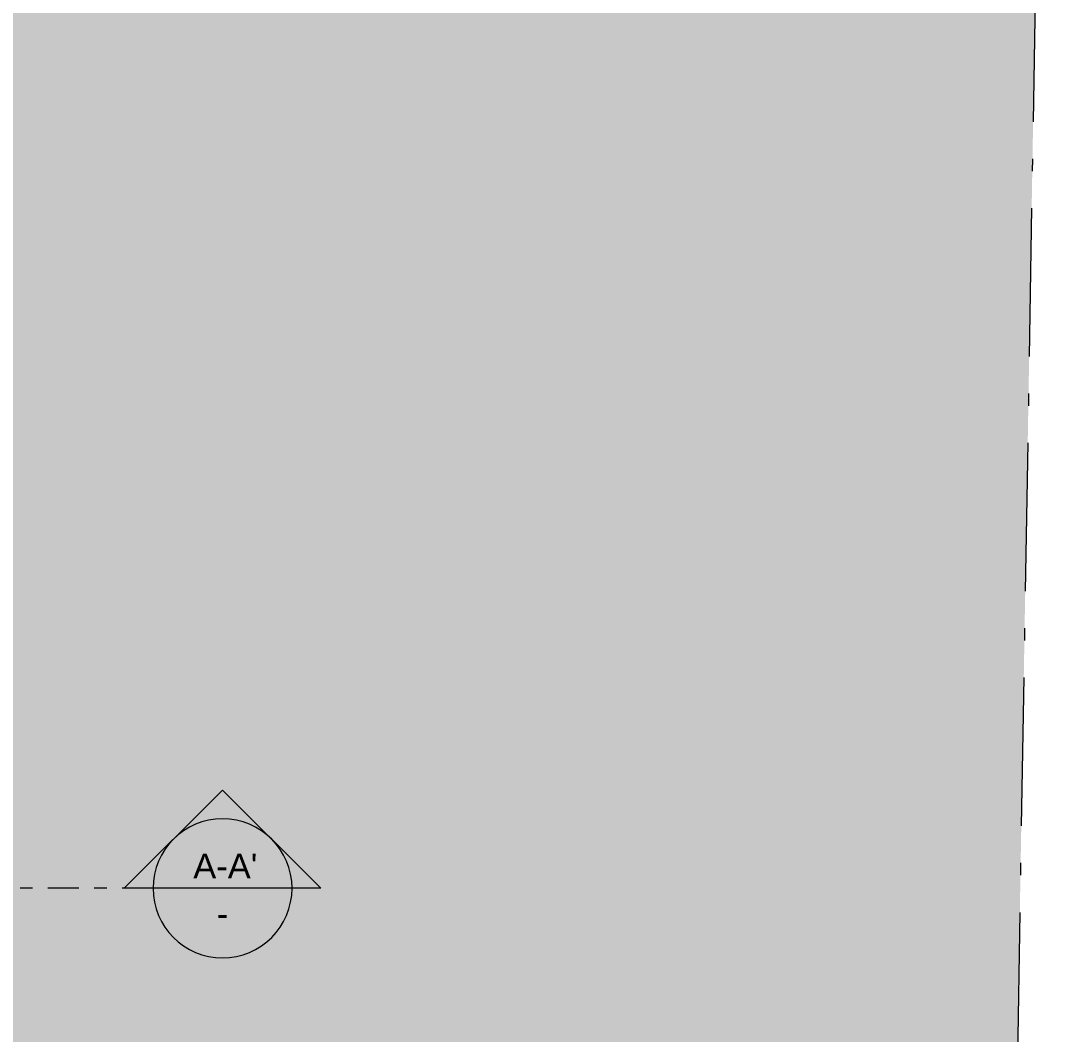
# Model space of a CAD drawing. Header units: metres. Extents: x 8 to 2416, y -346 to 476.
# Drawn here: x 72.47 to 80.81, y 41.77 to 49.98 of the extents above; entities that cross this region are included whole.
import ezdxf
from ezdxf.enums import TextEntityAlignment as Align

# ---------------------------------------------------------------- set-up
doc = ezdxf.new("R2010")
doc.units = ezdxf.units.M
for name, pattern in [('ACAD_ISO10W100', [18, 12, -3, 0, -3]), ('CONTINU', [0]), ('DASHDOT', [1, 0.5, -0.25, 0, -0.25])]:
    doc.linetypes.add(name, pattern=pattern)
doc.layers.add('A-ANNO-TEXT', color=251, linetype='Continuous', lineweight=13)
doc.layers.add('A-SECT-IDEN', color=251, linetype='CONTINU', lineweight=9)
doc.layers.add('grama', color=7, linetype='Continuous', lineweight=0, true_color=0x698c45)
doc.layers.add('SOLAR', color=7, linetype='ACAD_ISO10W100', lineweight=9, true_color=0xff1414)
doc.styles.add('BOLD', font='timesbd.ttf', dxfattribs={"height": 0.45})
doc.styles.add('ESC50-2mm', font='arial.ttf', dxfattribs={"height": 0.1})

# ---------------------------------------------------------------- blocks, each defined once
blk = doc.blocks.new('SEC-TAG-DOWN')
at = {"layer": 'A-SECT-IDEN'}
h = blk.add_hatch(color=256, dxfattribs=at)
h.paths.add_polyline_path([(0.1131, 0), (0.0566, -0.0566, 0.198912), (0.08, 0)])
h.paths.add_polyline_path([(-0.1131, 0), (-0.08, 0, 0.198912), (-0.0566, -0.0566)])
blk.add_hatch(color=256, dxfattribs=at).paths.add_polyline_path([(0.0566, -0.0566), (0, -0.1131), (-0.0566, -0.0566, 0.414214)])
for p, q in [((0.1131, 0), (-0.1131, 0)), ((0, -0.1131), (-0.1131, 0)), ((0, -0.1131), (0.1131, 0))]:
    blk.add_line(p, q, dxfattribs=at)
blk.add_circle((0, 0), 0.08, dxfattribs=at)
at = {"layer": 'A-SECT-IDEN', "color": 122, "style": 'BOLD'}
for tag, p in [('REF.#', (0.0001, 0.015)), ('SHT.#', (0.0032, -0.0399))]:
    blk.add_attdef(tag, text='', height=0.025, dxfattribs=at).set_placement(p, align=Align.CENTER)

msp = doc.modelspace()

# ---------------------------------------------------------------- hatches: boundary and pattern name
at = {"layer": 'grama', "transparency": 33554495}
h = msp.add_hatch(color=256, dxfattribs=at)
h.dxf.hatch_style = 1
edge = h.paths.add_edge_path()
edge.add_line((80.8091, 57.9566), (21.0607, 57.947))
edge.add_line((21.0607, 57.947), (21.0385, 56.947))
edge.add_line((21.0385, 56.947), (37.3509, 56.9496))
edge.add_arc((37.351, 56.3496), 0.6, 0.00924, 90.00924, ccw=False)
edge.add_line((37.951, 56.3497), (37.9514, 53.9497))
edge.add_arc((37.3514, 53.9496), 0.6, -89.99076, 0.00924, ccw=False)
edge.add_line((37.3515, 53.3496), (36.0515, 53.3494))
edge.add_arc((36.0515, 53.0494), 0.3, 90.00924, 180.01385)
edge.add_line((35.7515, 53.0493), (35.7516, 52.9481))
edge.add_line((35.7516, 52.9481), (52.3266, 52.9536))
edge.add_line((52.3266, 52.9536), (52.3266, 53.2536))
edge.add_line((52.3266, 53.2536), (62.2016, 53.2536))
edge.add_line((62.2016, 53.2536), (62.2016, 47.4481))
edge.add_line((62.2016, 47.4481), (63.2016, 47.4481))
edge.add_line((63.2016, 47.4481), (63.2016, 53.2549))
edge.add_line((63.2016, 53.2549), (70.7634, 53.2529))
edge.add_line((70.7634, 53.2529), (70.7634, 47.7461))
edge.add_line((70.7634, 47.7461), (71.3634, 47.7481))
edge.add_line((71.3634, 47.7481), (71.3634, 38.1618))
edge.add_line((71.3634, 38.1618), (70.7634, 38.1624))
edge.add_line((70.7634, 38.1624), (70.7634, 32.6542))
edge.add_line((70.7634, 32.6542), (63.2016, 32.6549))
edge.add_line((63.2016, 32.6549), (63.2016, 38.459))
edge.add_line((63.2016, 38.459), (62.2016, 38.459))
edge.add_line((62.2016, 38.459), (62.1891, 32.6536))
edge.add_line((62.1891, 32.6536), (52.3266, 32.6536))
edge.add_line((52.3266, 32.6536), (52.3266, 32.9536))
edge.add_line((52.3266, 32.9536), (27.9516, 32.959))
edge.add_line((27.9516, 32.959), (27.9516, 39.359))
edge.add_line((27.9516, 39.359), (26.8226, 39.359))
edge.add_line((26.8226, 39.359), (26.8226, 40.259))
edge.add_line((26.8226, 40.259), (26.4226, 40.259))
edge.add_line((26.4226, 40.259), (26.4226, 45.6481))
edge.add_line((26.4226, 45.6481), (26.8226, 45.6481))
edge.add_line((26.8226, 45.6481), (26.8226, 46.5481))
edge.add_line((26.8226, 46.5481), (27.9516, 46.5481))
edge.add_line((27.9516, 46.5481), (27.9516, 52.9481))
edge.add_line((27.9516, 52.9481), (28.1515, 52.9481))
edge.add_line((28.1515, 52.9481), (28.1515, 53.0481))
edge.add_arc((27.8515, 53.0481), 0.3, 0.00924, 90.00924)
edge.add_line((27.8515, 53.3481), (25.1634, 53.3476))
edge.add_arc((25.1635, 52.5476), 0.8, 90.00924, 198.79711)
edge.add_arc((-3.0236, 42.9535), 28.9752, -26.20209, 18.79711, ccw=False)
edge.add_arc((21.1796, 31.043), 2, 270, 333.79791, ccw=False)
edge.add_line((21.1796, 29.043), (20.4196, 29.043))
edge.add_line((20.4196, 29.043), (20.3955, 27.9576))
edge.add_line((20.3955, 27.9576), (80.305, 27.9575))
edge.add_line((80.305, 27.9575), (80.8091, 57.9566))

# ---------------------------------------------------------------- linework, layer by layer
at = {"layer": 'A-SECT-IDEN', "linetype": 'DASHDOT', "ltscale": 0.5}
msp.add_line((73.5387, 42.9535), (23.8826, 42.9535), dxfattribs=at)
at = {"layer": 'SOLAR', "ltscale": 0.1}
msp.add_lwpolyline([(80.8091, 57.9566), (80.305, 27.9575), (20.3955, 27.9576), (21.0607, 57.947), (80.8091, 57.9566)], dxfattribs=at)

# ---------------------------------------------------------------- block references
at = {"layer": 'A-SECT-IDEN'}
ref = msp.add_blockref('SEC-TAG-DOWN', (74.1012, 42.9535), dxfattribs=dict(at, xscale=-7.031249999999997, yscale=7.031249999999999, zscale=7.031249999999999, rotation=180))
ref.add_attrib('SHT.#', "A-A'", dxfattribs={"layer": 'A-ANNO-TEXT', "height": 0.2, "rotation": 360, "style": 'ESC50-2mm'}).set_placement((74.1237, 43.0335), align=Align.CENTER)
ref.add_attrib('REF.#', '-', dxfattribs={"layer": 'A-ANNO-TEXT', "height": 0.2, "rotation": 360, "style": 'ESC50-2mm'}).set_placement((74.1017, 42.6481), align=Align.CENTER)

doc.saveas('drawing.dxf')
